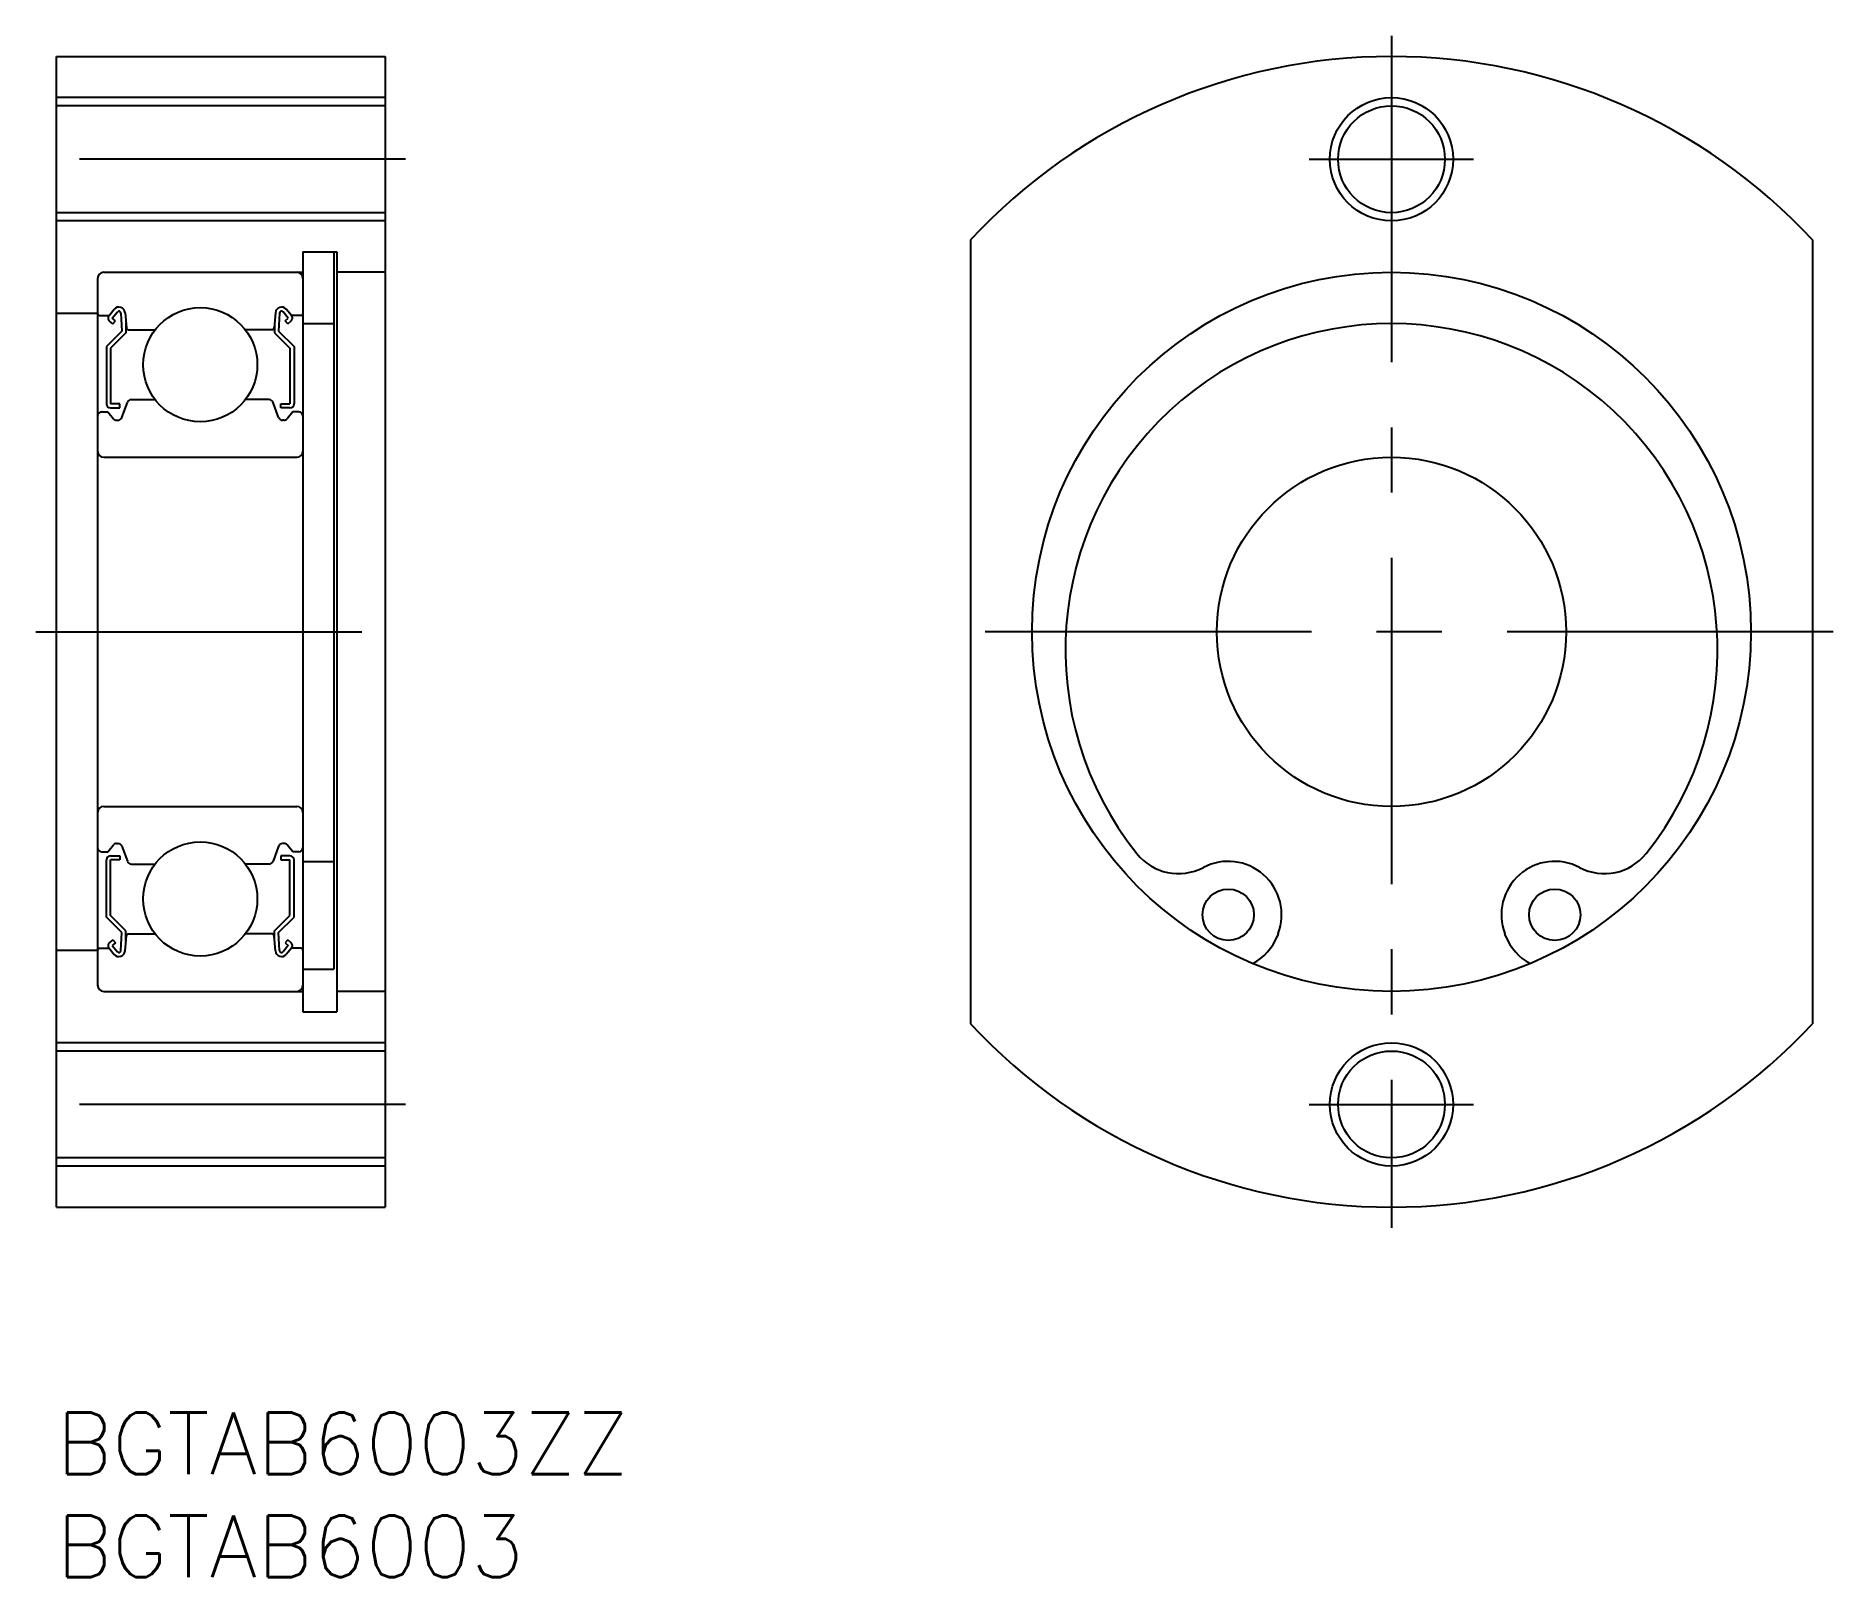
# Model space of a CAD drawing. Extents: x -1 to 86.5, y -8 to 67.
import ezdxf

# ---------------------------------------------------------------- set-up
doc = ezdxf.new("R2010")
doc.units = 0
doc.header["$LTSCALE"] = 0.5
doc.linetypes.add('CENTER', pattern=[50.8, 31.75, -6.35, 6.35, -6.35])
for name, color, linetype in [('MSM_CENTER', 1, 'CENTER'), ('MSM_CONTINUOUS', 7, 'CONTINUOUS'), ('MSM_NARROW', 5, 'CONTINUOUS'), ('MSM_PART_NUMBER', 7, 'CONTINUOUS')]:
    doc.layers.add(name, color=color, linetype=linetype)
doc.styles.get("Standard").update_dxf_attribs({"font": 'txt.shx', "height": 3, "bigfont": 'bigfont.shx'})

# ---------------------------------------------------------------- blocks, each defined once
blk = doc.blocks.new('*U4')
at = {"layer": 'MSM_PART_NUMBER'}
blk.add_text('BGTAB6003ZZ', height=3, dxfattribs=at).set_placement((0, -3))
blk = doc.blocks.new('*U5')
at = {"layer": 'MSM_PART_NUMBER'}
blk.add_text('BGTAB6003', height=3, dxfattribs=at).set_placement((0, -8))

msp = doc.modelspace()

# ---------------------------------------------------------------- linework, layer by layer
at = {"layer": 'MSM_CENTER'}
for p, q in [((65, 67), (65, 9)), ((17, 61), (-1, 61)), ((61, 61), (69, 61)), ((-1, 38), (17, 38)), ((86.5, 38), (43.5, 38)), ((17, 15), (-1, 15)), ((61, 15), (69, 15))]:
    msp.add_line(p, q, dxfattribs=at)
at = {"layer": 'MSM_CONTINUOUS'}
for p, q in [((0, 10), (0, 66)), ((0, 66), (16, 66)), ((16, 66), (16, 10)), ((16, 63.6), (0, 63.6)), ((16, 58.4), (0, 58.4)), ((44.5, 57.072), (44.5, 18.928)), ((85.5, 57.072), (85.5, 18.928)), ((12, 56.5), (13.65, 56.5)), ((12, 56.5), (12, 19.5)), ((13.5, 56.5, -0.5), (13.5, 21.585, -0.5)), ((13.65, 56.5), (13.65, 19.5)), ((2, 55.2), (2, 20.8)), ((2.3, 55.5), (12, 55.5)), ((16, 55.5), (13.65, 55.5)), ((2, 53.5), (0, 53.5)), ((2.1, 53.4), (2.56, 53.4)), ((2.56, 53.4), (2.81, 53.697)), ((2.713, 53.271), (2.963, 53.569)), ((3.14, 53.51), (3.183, 52.633)), ((3.338, 53.531), (3.403, 52.791)), ((10.662, 53.531), (10.597, 52.791)), ((10.86, 53.51), (10.817, 52.633)), ((11.287, 53.271), (11.037, 53.569)), ((11.44, 53.4), (11.19, 53.697)), ((11.9, 53.4), (11.44, 53.4)), ((3.183, 52.633), (2.433, 51.883)), ((2.738, 52.99), (2.585, 53.118)), ((3.383, 52.55), (2.633, 51.8)), ((2.866, 53.143), (2.713, 53.271)), ((2.738, 52.99), (2.866, 53.143)), ((3.383, 53.02), (3.383, 52.55)), ((3.503, 52.7), (4.803, 52.7)), ((10.497, 52.7), (9.197, 52.7)), ((10.617, 53.02), (10.617, 52.55)), ((10.617, 52.55), (11.367, 51.8)), ((10.817, 52.633), (11.567, 51.883)), ((11.134, 53.143), (11.287, 53.271)), ((11.262, 52.99), (11.134, 53.143)), ((11.262, 52.99), (11.415, 53.118)), ((12, 53), (13.5, 53)), ((2.433, 51.883), (2.433, 49.1)), ((2.633, 51.8), (2.633, 49.1)), ((11.367, 51.8), (11.367, 49.1)), ((11.567, 51.883), (11.567, 49.1)), ((3.083, 49.1), (2.633, 49.1)), ((3.083, 48.9), (3.083, 49.1)), ((3.182, 48.432), (3.45, 49.168)), ((3.638, 49.3), (4.803, 49.3)), ((10.362, 49.3), (9.197, 49.3)), ((10.818, 48.432), (10.55, 49.168)), ((10.917, 48.9), (10.917, 49.1)), ((10.917, 49.1), (11.367, 49.1)), ((2.2, 48.7), (2.5, 48.7)), ((2.5, 48.7), (2.776, 48.371)), ((2.633, 48.9), (3.083, 48.9)), ((2.929, 48.3), (2.994, 48.3)), ((11.367, 48.9), (10.917, 48.9)), ((11.071, 48.3), (11.006, 48.3)), ((11.5, 48.7), (11.224, 48.371)), ((11.8, 48.7), (11.5, 48.7)), ((2.3, 46.5), (11.7, 46.5)), ((2.3, 29.5), (11.7, 29.5)), ((2.2, 27.3), (2.5, 27.3)), ((2.5, 27.3), (2.776, 27.629)), ((2.929, 27.7), (2.994, 27.7)), ((3.182, 27.568), (3.45, 26.832)), ((10.818, 27.568), (10.55, 26.832)), ((11.071, 27.7), (11.006, 27.7)), ((11.5, 27.3), (11.224, 27.629)), ((11.8, 27.3), (11.5, 27.3)), ((2.433, 24.117), (2.433, 26.9)), ((2.633, 27.1), (3.083, 27.1)), ((2.633, 24.2), (2.633, 26.9)), ((3.083, 26.9), (2.633, 26.9)), ((3.083, 27.1), (3.083, 26.9)), ((3.638, 26.7), (4.803, 26.7)), ((10.362, 26.7), (9.197, 26.7)), ((10.917, 27.1), (10.917, 26.9)), ((11.367, 27.1), (10.917, 27.1)), ((10.917, 26.9), (11.367, 26.9)), ((11.367, 24.2), (11.367, 26.9)), ((11.567, 24.117), (11.567, 26.9)), ((12, 26.83), (13.5, 26.83)), ((3.183, 23.367), (2.433, 24.117)), ((3.383, 23.45), (2.633, 24.2)), ((10.617, 23.45), (11.367, 24.2)), ((10.817, 23.367), (11.567, 24.117)), ((2.738, 23.01), (2.585, 22.882)), ((2.866, 22.857), (2.713, 22.729)), ((2.738, 23.01), (2.866, 22.857)), ((3.14, 22.49), (3.183, 23.367)), ((3.338, 22.469), (3.403, 23.209)), ((3.383, 22.98), (3.383, 23.45)), ((3.503, 23.3), (4.803, 23.3)), ((10.497, 23.3), (9.197, 23.3)), ((10.662, 22.469), (10.597, 23.209)), ((10.617, 22.98), (10.617, 23.45)), ((10.86, 22.49), (10.817, 23.367)), ((11.262, 23.01), (11.134, 22.857)), ((11.134, 22.857), (11.287, 22.729)), ((11.262, 23.01), (11.415, 22.882)), ((59.484, 23.316), (59.443, 23.206)), ((70.557, 23.206), (70.516, 23.316)), ((2, 22.5), (0, 22.5)), ((2.1, 22.6), (2.56, 22.6)), ((2.56, 22.6), (2.81, 22.303)), ((2.713, 22.729), (2.963, 22.431)), ((11.287, 22.729), (11.037, 22.431)), ((11.44, 22.6), (11.19, 22.303)), ((11.9, 22.6), (11.44, 22.6)), ((12, 21.585), (13.5, 21.585)), ((2.3, 20.5), (12, 20.5)), ((4.8, 20.5), (4.8, 20.5)), ((16, 20.5), (13.65, 20.5)), ((12, 19.5), (13.65, 19.5)), ((16, 17.6), (0, 17.6)), ((16, 12.4), (0, 12.4)), ((0, 10), (16, 10))]:
    msp.add_line(p, q, dxfattribs=at)
for centre, radius in [((65, 61), 2.6), ((65, 38), 17.5), ((7, 51), 2.778), ((65, 38), 8.5), ((7, 25), 2.778), ((57.05, 24.23), 1.25), ((72.95, 24.23), 1.25), ((65, 15), 2.6)]:
    msp.add_circle(centre, radius, dxfattribs=at)
for centre, radius, start, end in [((65, 38), 28, 42.93366, 137.06634), ((2.3, 55.2), 0.3, 90, 180), ((11.7, 55.2), 0.3, 0, 90), ((2.1, 53.5), 0.1, 180, 270), ((2.713, 53.271), 0.2, 140.00312, 230.08226), ((3.039, 53.505), 0.3, 4.99676, 140.00312), ((3.04, 53.505), 0.1, 2.81978, 140.00119), ((10.961, 53.505), 0.3, 39.99688, 175.00324), ((10.96, 53.505), 0.1, 39.99881, 177.18022), ((11.287, 53.271), 0.2, 309.91774, 39.99688), ((11.9, 53.5), 0.1, 270, 0), ((3.503, 52.8), 0.1, 184.99676, 270), ((10.497, 52.8), 0.1, 270, 355.00324), ((65, 37.125), 15.875, 321.35059, 218.64941), ((2.633, 49.1), 0.2, 180, 270), ((3.638, 49.1), 0.2, 90, 159.99215), ((10.362, 49.1), 0.2, 20.00785, 90), ((11.367, 49.1), 0.2, 270, 0), ((2.2, 48.5), 0.2, 90, 180), ((2.929, 48.5), 0.2, 219.99467, 270), ((2.994, 48.5), 0.2, 270, 339.99215), ((11.006, 48.5), 0.2, 200.00785, 270), ((11.071, 48.5), 0.2, 270, 320.00533), ((11.8, 48.5), 0.2, 0, 90), ((2.3, 46.8), 0.3, 180, 270), ((11.7, 46.8), 0.3, 270, 0), ((2.3, 29.2), 0.3, 90, 180), ((11.7, 29.2), 0.3, 0, 90), ((2.2, 27.5), 0.2, 180, 270), ((2.929, 27.5), 0.2, 90, 140.00533), ((2.994, 27.5), 0.2, 20.00785, 90), ((11.006, 27.5), 0.2, 90, 159.99215), ((11.071, 27.5), 0.2, 39.99467, 90), ((11.8, 27.5), 0.2, 270, 0), ((54.632, 28.834), 2.6, 218.64941, 297.70447), ((75.368, 28.834), 2.6, 242.29553, 321.35059), ((2.633, 26.9), 0.2, 90, 180), ((3.638, 26.9), 0.2, 200.00785, 270), ((10.362, 26.9), 0.2, 270, 339.99215), ((11.367, 26.9), 0.2, 0, 90), ((57.05, 24.23), 2.6, 339.41139, 117.70447), ((72.95, 24.23), 2.6, 62.29553, 200.58861), ((2.713, 22.729), 0.2, 129.91774, 219.99688), ((3.503, 23.2), 0.1, 90, 175.00324), ((10.497, 23.2), 0.1, 4.99676, 90), ((11.287, 22.729), 0.2, 320.00312, 50.08226), ((57.102, 24.085), 2.5, 297.05507, 339.41139), ((72.898, 24.085), 2.5, 200.58861, 242.94493), ((2.1, 22.5), 0.1, 90, 180), ((3.039, 22.495), 0.3, 219.99688, 355.00324), ((3.04, 22.495), 0.1, 219.99881, 357.18022), ((10.961, 22.495), 0.3, 184.99676, 320.00312), ((10.96, 22.495), 0.1, 182.81978, 320.00119), ((11.9, 22.5), 0.1, 0, 90), ((2.3, 20.8), 0.3, 180, 270), ((11.7, 20.8), 0.3, 270, 0), ((65, 38), 28, 222.93366, 317.06634)]:
    msp.add_arc(centre, radius, start, end, dxfattribs=at)
at = {"layer": 'MSM_NARROW'}
for p, q in [((16, 64), (0, 64)), ((16, 58), (0, 58)), ((16, 18), (0, 18)), ((16, 12), (0, 12))]:
    msp.add_line(p, q, dxfattribs=at)
for centre in [(65, 61), (65, 15)]:
    msp.add_circle(centre, 3, dxfattribs=at)

# ---------------------------------------------------------------- block references
at = {"layer": 'MSM_CONTINUOUS'}
for name in ['*U4', '*U5']:
    msp.add_blockref(name, (0, 0), dxfattribs=at)

doc.saveas('drawing.dxf')
